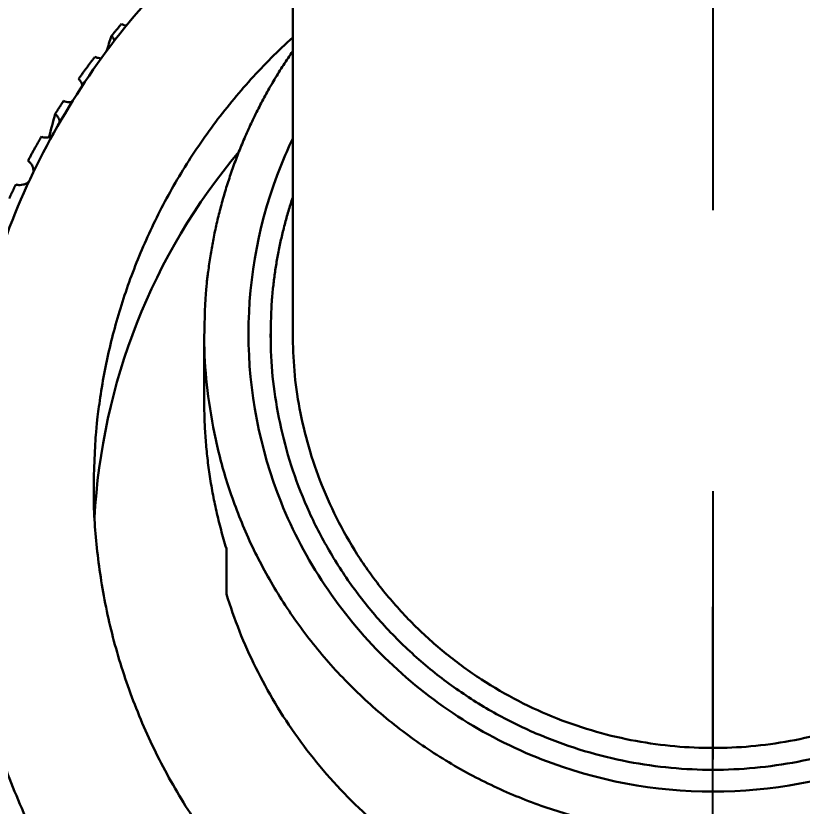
# Model space of a CAD drawing. Header units: millimetres. Extents: x 577 to 7172, y 252 to 2707.
# Drawn here: x 5025.85 to 5043.63, y 2120.51 to 2138.37 of the extents above; entities that cross this region are included whole.
import ezdxf

# ---------------------------------------------------------------- set-up
doc = ezdxf.new("R2010")
doc.units = ezdxf.units.MM
doc.header["$MEASUREMENT"] = 0
doc.linetypes.add('CENTER', pattern=[50.8, 31.75, -6.35, 6.35, -6.35])
doc.layers.add('외형선(ISO)', color=7, linetype='Continuous', lineweight=30)
doc.layers.add('치수(ISO)', color=7, linetype='Continuous', lineweight=25)
doc.layers.add('중심선(ISO)', color=1, linetype='CENTER', lineweight=25, true_color=0xff0000)
doc.styles.add('굴림', font='')
doc.styles.get('굴림').set_extended_font_data('援대┝')
doc.dimstyles.new('기본값 (ISO)', dxfattribs={"dimscale": 10, "dimtxt": 3, "dimasz": 2.5, "dimexe": 3.175, "dimexo": 0, "dimgap": 0.762, "dimtad": 1, "dimtoh": 1, "dimdec": 0, "dimzin": 1, "dimdsep": 46, "dimtxsty": '굴림', "dimcen": 0.5, "dimazin": 0, "dimtfac": 1, "dimtdec": 4, "dimtix": 1, "dimtmove": 1, "dimatfit": 3, "dimfxl": 1, "dimtolj": 1, "dimtzin": 1, "dimarcsym": 0})

# ---------------------------------------------------------------- blocks, each defined once
blk = doc.blocks.new('*D1')
at = {"layer": 'Defpoints', "color": 0}
for p in [(4899.259, 2588.117), (4619.259, 2120.015), (5041.614, 2120.015)]:
    blk.add_point(p, dxfattribs=at)
at = {"layer": '치수(ISO)', "color": 0, "lineweight": -2}
for p, q in [((4899.259, 2588.117), (4587.509, 2588.117)), ((4619.259, 2563.117), (4619.259, 2145.015)), ((5041.614, 2120.015), (4587.509, 2120.015))]:
    blk.add_line(p, q, dxfattribs=at)
at = {"layer": '치수(ISO)', "color": 0}
for points in [[(4623.425, 2563.117), (4615.092, 2563.117), (4619.259, 2588.117)], [(4615.092, 2145.015), (4623.425, 2145.015), (4619.259, 2120.015)]]:
    blk.add_solid(points, dxfattribs=at)
at = {"layer": '치수(ISO)', "color": 0, "insert": (4596.639, 2354.066), "char_height": 30, "attachment_point": 5, "rotation": 90, "style": '굴림'}
blk.add_mtext('\\A1;468', dxfattribs=at)
blk = doc.blocks.new('*D14')
at = {"layer": 'Defpoints', "color": 0}
for p in [(5111.205, 2147.566), (4972.024, 2092.463)]:
    blk.add_point(p, dxfattribs=at)
at = {"layer": '치수(ISO)', "color": 0, "lineweight": -2}
for p, q in [((5041.614, 2115.015), (5041.614, 2125.015)), ((5036.614, 2120.015), (5046.614, 2120.015)), ((4902.29, 2064.855), (4948.779, 2083.261)), ((4877.29, 2064.855), (4902.29, 2064.855))]:
    blk.add_line(p, q, dxfattribs=at)
at = {"layer": '치수(ISO)', "color": 0}
blk.add_solid([(4950.313, 2079.387), (4947.245, 2087.135), (4972.024, 2092.463)], dxfattribs=at)
at = {"layer": '치수(ISO)', "color": 0, "insert": (4833.241, 2064.855), "char_height": 30, "attachment_point": 5, "style": '굴림'}
blk.add_mtext('\\A1;150', dxfattribs=at)

msp = doc.modelspace()

# ---------------------------------------------------------------- linework, layer by layer
at = {"layer": '외형선(ISO)'}
for p, q in [((5032.114, 2136.297), (5032.114, 2187.299)), ((5032.114, 2136.297), (5032.114, 2131.185)), ((5030.114, 2129.639), (5030.114, 2131.185)), ((5031.614, 2131.185), (5031.614, 2131.099)), ((5030.614, 2126.335), (5030.614, 2125.303))]:
    msp.add_line(p, q, dxfattribs=at)
msp.add_arc((5041.614, 2126.287), 14, 139.9452, 176.987, dxfattribs=at)
for points, knots in [([(4966.614, 2122.455), (4966.614, 2130.417), (4967.955, 2138.48), (4973.071, 2153.461), (4976.875, 2160.58), (4986.442, 2173.121), (4992.324, 2178.701), (5005.413, 2187.648), (5012.785, 2191.124), (5024.235, 2194.446), (5028.154, 2195.251), (5032.114, 2195.75)], [0, 0, 0, 0, 2.423777, 2.423777, 4.811997, 4.811997, 7.200392, 7.200392, 9.591002, 9.591002, 10.780982, 10.780982, 10.780982, 10.780982]), ([(5024.614, 2127.662), (5024.614, 2129.452), (5024.913, 2131.265), (5026.058, 2134.653), (5026.919, 2136.27), (5029.081, 2139.122), (5030.412, 2140.39), (5031.967, 2141.457), (5032.04, 2141.507), (5032.114, 2141.556)], [0, 0, 0, 0, 0.544657, 0.544657, 1.086547, 1.086547, 1.627993, 1.627993, 1.654717, 1.654717, 1.654717, 1.654717]), ([(5028.351, 2138.143), (5028.346, 2138.143), (5028.342, 2138.144), (5028.304, 2138.153), (5028.272, 2138.166), (5028.244, 2138.184)], [-0.01157927, -0.01157927, -0.01157927, -0.01157927, -0.01020977, -0.01020977, -0.000001, -0.000001, -0.000001, -0.000001]), ([(5028.018, 2137.915), (5028.032, 2137.9), (5028.044, 2137.885), (5028.065, 2137.851), (5028.074, 2137.833), (5028.082, 2137.812), (5028.083, 2137.809), (5028.084, 2137.805)], [-0.07134792, -0.07134792, -0.07134792, -0.07134792, -0.06529625, -0.06529625, -0.05935528, -0.05935528, -0.05832264, -0.05832264, -0.05832264, -0.05832264]), ([(5027.785, 2137.406), (5027.761, 2137.406), (5027.738, 2137.41), (5027.69, 2137.422), (5027.666, 2137.432), (5027.644, 2137.444)], [-0.01478306, -0.01478306, -0.01478306, -0.01478306, -0.00765908, -0.00765908, -0.000001, -0.000001, -0.000001, -0.000001]), ([(5027.273, 2136.941), (5027.289, 2136.927), (5027.302, 2136.911), (5027.327, 2136.878), (5027.337, 2136.86), (5027.352, 2136.826), (5027.357, 2136.81), (5027.361, 2136.793)], [-0.0736021, -0.0736021, -0.0736021, -0.0736021, -0.06730425, -0.06730425, -0.06109011, -0.06109011, -0.05593683, -0.05593683, -0.05593683, -0.05593683]), ([(5027.061, 2136.417), (5027.039, 2136.417), (5027.017, 2136.42), (5026.974, 2136.429), (5026.954, 2136.436), (5026.934, 2136.445)], [-0.01310589, -0.01310589, -0.01310589, -0.01310589, -0.00654089, -0.00654089, -0.000001, -0.000001, -0.000001, -0.000001]), ([(5027.125, 2136.424), (5027.125, 2136.424), (5027.125, 2136.424), (5027.104, 2136.419), (5027.082, 2136.417), (5027.061, 2136.417)], [-0.006442517, -0.006442517, -0.006442517, -0.006442517, -0.006437026, -0.006437026, -0.00000628, -0.00000628, -0.00000628, -0.00000628]), ([(5026.744, 2136.151), (5026.761, 2136.137), (5026.776, 2136.122), (5026.802, 2136.089), (5026.813, 2136.071), (5026.836, 2136.025), (5026.845, 2135.996), (5026.849, 2135.966)], [-0.07510585, -0.07510585, -0.07510585, -0.07510585, -0.06869929, -0.06869929, -0.06234162, -0.06234162, -0.05308994, -0.05308994, -0.05308994, -0.05308994]), ([(5026.546, 2135.615), (5026.527, 2135.615), (5026.508, 2135.617), (5026.47, 2135.625), (5026.451, 2135.63), (5026.433, 2135.637)], [-0.01158338, -0.01158338, -0.01158338, -0.01158338, -0.0057924, -0.0057924, -0.000001, -0.000001, -0.000001, -0.000001]), ([(5026.665, 2135.64), (5026.649, 2135.633), (5026.631, 2135.627), (5026.592, 2135.618), (5026.569, 2135.615), (5026.546, 2135.615)], [-0.01223265, -0.01223265, -0.01223265, -0.01223265, -0.00683962, -0.00683962, -0.000001, -0.000001, -0.000001, -0.000001]), ([(5031.114, 2131.185), (5031.114, 2132.485), (5031.407, 2134.002), (5032.02, 2135.395), (5032.114, 2135.591)], [32.985889, 32.985889, 32.985889, 32.985889, 36.943867, 37.605778, 37.605778, 37.605778, 37.605778]), ([(5026.129, 2135.092), (5026.148, 2135.079), (5026.165, 2135.064), (5026.196, 2135.029), (5026.209, 2135.011), (5026.239, 2134.956), (5026.25, 2134.918), (5026.255, 2134.867), (5026.255, 2134.856), (5026.255, 2134.845)], [-0.07737495, -0.07737495, -0.07737495, -0.07737495, -0.07041779, -0.07041779, -0.06348051, -0.06348051, -0.0515058, -0.0515058, -0.04805739, -0.04805739, -0.04805739, -0.04805739]), ([(5026.149, 2134.619), (5026.132, 2134.605), (5026.114, 2134.592), (5026.071, 2134.569), (5026.046, 2134.559), (5025.997, 2134.547), (5025.972, 2134.544), (5025.948, 2134.544)], [-0.02201355, -0.02201355, -0.02201355, -0.02201355, -0.01534427, -0.01534427, -0.00738579, -0.00738579, -0.00000643, -0.00000643, -0.00000643, -0.00000643]), ([(5025.948, 2134.544), (5025.932, 2134.544), (5025.917, 2134.545), (5025.886, 2134.55), (5025.871, 2134.554), (5025.856, 2134.558)], [-0.009331429, -0.009331429, -0.009331429, -0.009331429, -0.004666314, -0.004666314, -0.000001, -0.000001, -0.000001, -0.000001]), ([(5052.114, 2131.185), (5052.115, 2129.886), (5051.59, 2127.178), (5049.249, 2123.665), (5045.682, 2121.357), (5041.614, 2120.594), (5037.546, 2121.357), (5033.98, 2123.665), (5031.638, 2127.178), (5031.114, 2129.886), (5031.114, 2131.185)], [0, 0, 0, 0, 3.957978, 8.246472, 12.534967, 16.492945, 20.450923, 24.739417, 29.027912, 32.985889, 32.985889, 32.985889, 32.985889])]:
    msp.add_open_spline(points, degree=3, knots=knots, dxfattribs=at)
for points, weights in [([(5028.244, 2138.184), (5028.129, 2138.05), (5028.018, 2137.915)], [0.855065660175, 0.85542982658, 0.855881687118]), ([(5027.644, 2137.444), (5027.454, 2137.196), (5027.273, 2136.941)], [0.85769139571, 0.858770747422, 0.860131635789]), ([(5026.934, 2136.445), (5026.838, 2136.299), (5026.744, 2136.151)], [0.863015053778, 0.863935006894, 0.864944406625]), ([(5026.433, 2135.637), (5026.276, 2135.367), (5026.129, 2135.092)], [0.868680343089, 0.870772868985, 0.873154856002]), ([(5025.856, 2134.558), (5025.779, 2134.401), (5025.705, 2134.243)], [0.878024631237, 0.879530821855, 0.881129717628]), ([(5030.114, 2129.639), (5030.114, 2127.95), (5030.614, 2126.335)], [1, 0.941843684018, 0.90678218124])]:
    msp.add_rational_spline(points, weights, degree=2, dxfattribs=at)
for points in [[(5028.261, 2138.174), (5028.255, 2138.177), (5028.249, 2138.18), (5028.244, 2138.184)], [(5028.018, 2137.915), (5027.98, 2137.799), (5027.941, 2137.683), (5027.903, 2137.566)], [(5026.744, 2136.151), (5026.697, 2135.975), (5026.65, 2135.798), (5026.604, 2135.621)]]:
    msp.add_open_spline(points, degree=3, dxfattribs=at)
for points, weights, knots in [([(5032.114, 2137.879), (5027.614, 2133.783), (5027.614, 2127.748), (5027.614, 2113.957), (5041.614, 2113.957), (5055.614, 2113.957), (5055.614, 2127.748), (5055.614, 2133.783), (5051.114, 2137.879)], [0.853887696369, 0.846556395002, 1, 0.707106781187, 1, 0.707106781187, 1, 0.846554156546, 0.853887910303], [5.460262, 5.460262, 5.460262, 6.283185, 6.283185, 7.853982, 7.853982, 9.424778, 9.424778, 10.247713, 10.247713, 10.247713]), ([(5032.114, 2137.57), (5030.114, 2134.682), (5030.114, 2131.185), (5030.114, 2119.857), (5041.614, 2119.857), (5053.114, 2119.857), (5053.114, 2131.185), (5053.114, 2134.682), (5051.114, 2137.57)], [0.861038107518, 0.886660963986, 1, 0.707106781187, 1, 0.707106781187, 1, 0.886657382319, 0.861036488171], [2.533752, 2.533752, 2.533752, 3.141593, 3.141593, 4.712389, 4.712389, 6.283185, 6.283185, 6.891046, 6.891046, 6.891046]), ([(5032.114, 2134.261), (5031.614, 2132.763), (5031.614, 2131.185), (5031.614, 2121.334), (5041.614, 2121.334), (5051.614, 2121.334), (5051.614, 2131.185), (5051.614, 2132.763), (5051.114, 2134.261)], [0.902016260034, 0.937798407726, 1, 0.707106781187, 1, 0.707106781187, 1, 0.937798407725, 0.902016260033], [5.949596, 5.949596, 5.949596, 6.283185, 6.283185, 7.853982, 7.853982, 9.424778, 9.424778, 9.758367, 9.758367, 9.758367]), ([(5032.114, 2131.185), (5032.114, 2121.827), (5041.614, 2121.827), (5051.114, 2121.827), (5051.114, 2131.185)], [1, 0.707106781187, 1, 0.707106781187, 1], [3.141593, 3.141593, 3.141593, 4.712389, 4.712389, 6.283185, 6.283185, 6.283185]), ([(5024.614, 2127.061), (5024.614, 2110.314), (5041.614, 2110.314), (5058.614, 2110.314), (5058.614, 2127.061)], [1, 0.707106781187, 1, 0.707106781187, 1], [0, 0, 0, 1.570796, 1.570796, 3.141593, 3.141593, 3.141593]), ([(5024.116, 2125.428), (5024.114, 2125.299), (5024.114, 2125.17), (5024.114, 2107.931), (5041.614, 2107.931), (5059.114, 2107.931), (5059.114, 2125.17), (5059.114, 2125.299), (5059.112, 2125.428)], [0.993890013821, 0.996912459533, 1, 0.707106781187, 1, 0.707106781187, 1, 0.996912459531, 0.993890013818], [3.125034, 3.125034, 3.125034, 3.141593, 3.141593, 4.712389, 4.712389, 6.283185, 6.283185, 6.299744, 6.299744, 6.299744]), ([(5030.614, 2125.303), (5033.098, 2117.279), (5041.614, 2117.279), (5050.13, 2117.279), (5052.614, 2125.303)], [0.906782181242, 0.765263097167, 1, 0.765263097167, 0.906782181242], [3.453487, 3.453487, 3.453487, 4.712389, 4.712389, 5.971291, 5.971291, 5.971291]), ([(5024.114, 2124.311), (5024.114, 2107.071), (5041.614, 2107.071), (5059.114, 2107.071), (5059.114, 2124.311)], [1, 0.707106781187, 1, 0.707106781187, 1], [3.141593, 3.141593, 3.141593, 4.712389, 4.712389, 6.283185, 6.283185, 6.283185])]:
    msp.add_rational_spline(points, weights, degree=2, knots=knots, dxfattribs=at)
at = {"layer": '중심선(ISO)'}
msp.add_line((5041.614, 2470.528), (5041.614, 2121.568), dxfattribs=at)

# ---------------------------------------------------------------- dimensions: what is measured, and where the dimension line sits
at = {"layer": '치수(ISO)'}
dim = msp.add_linear_dim(base=(4619.259, 2120.015), p1=(4899.259, 2588.117), p2=(5041.614, 2120.015), angle=90, dimstyle='기본값 (ISO)', dxfattribs=at)
dim.commit()
dim.dimension.update_dxf_attribs({"geometry": '*D1', "text_midpoint": (4596.639, 2354.066)})
dim = msp.add_diameter_dim_2p(p1=(5111.205, 2147.566), p2=(4972.024, 2092.463), text='150', dimstyle='기본값 (ISO)', override={"dimtad": 0, "dimtofl": 0}, dxfattribs=at)
dim.commit()
dim.dimension.update_dxf_attribs({"geometry": '*D14', "text_midpoint": (4902.29, 2064.855), "dimtype": 163})

doc.saveas('drawing.dxf')
